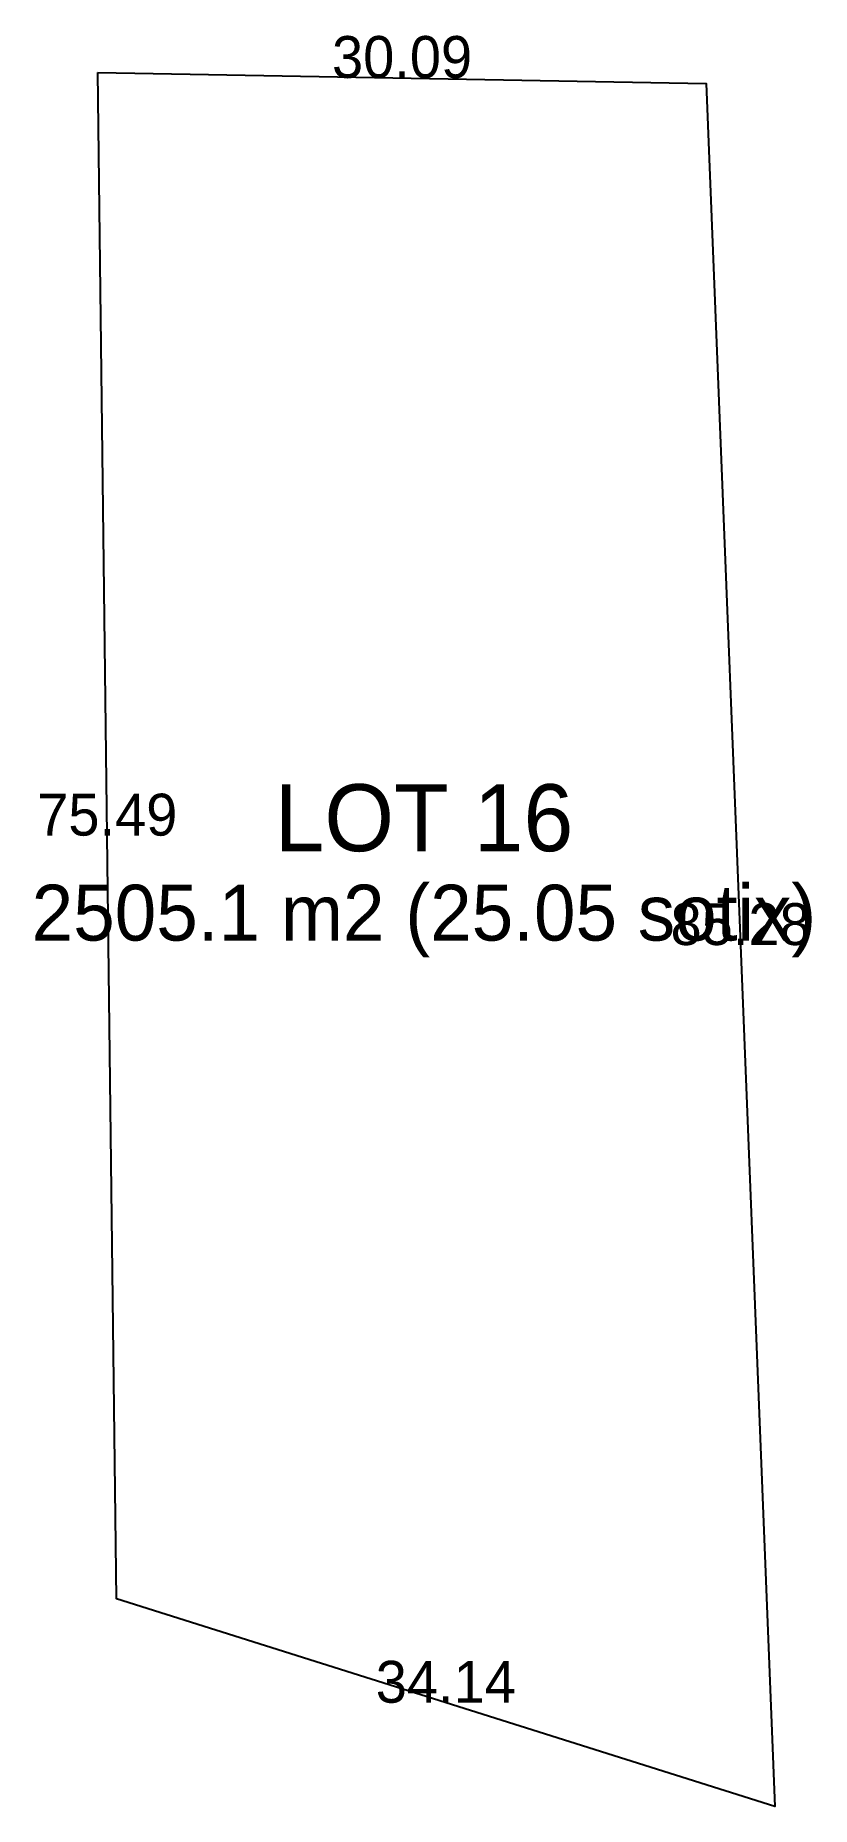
# Model space of a CAD drawing. Header units: metres. Extents: x -19.2 to 19.2, y -45.3 to 42.3.
import ezdxf
from ezdxf.enums import TextEntityAlignment as Align

# ---------------------------------------------------------------- set-up
doc = ezdxf.new("R2010")
doc.units = ezdxf.units.M

msp = doc.modelspace()

# ---------------------------------------------------------------- linework, layer by layer
at = {"layer": 'LOTS'}
msp.add_lwpolyline([(-16.124, 40.4503), (13.9614, 39.8975), (17.3628, -45.3098), (-15.2002, -35.038)], close=True, dxfattribs=at)

# ---------------------------------------------------------------- texts
at = {"layer": 'DIMS'}
for s, p in [('30.09', (-1.0813, 40.1739)), ('75.49', (-15.6621, 2.7062)), ('85.28', (15.6621, -2.7062)), ('34.14', (1.0813, -40.1739))]:
    msp.add_text(s, height=2.071, dxfattribs=at).set_placement(p, align=Align.CENTER)
at = {"layer": 'LABELS'}
for s, height, p in [('LOT 16', 3.314, (0, 1.9334)), ('2505.1 m2 (25.05 sotix)', 2.762, (0, -2.4858))]:
    msp.add_text(s, height=height, dxfattribs=at).set_placement(p, align=Align.CENTER)

doc.saveas('drawing.dxf')
